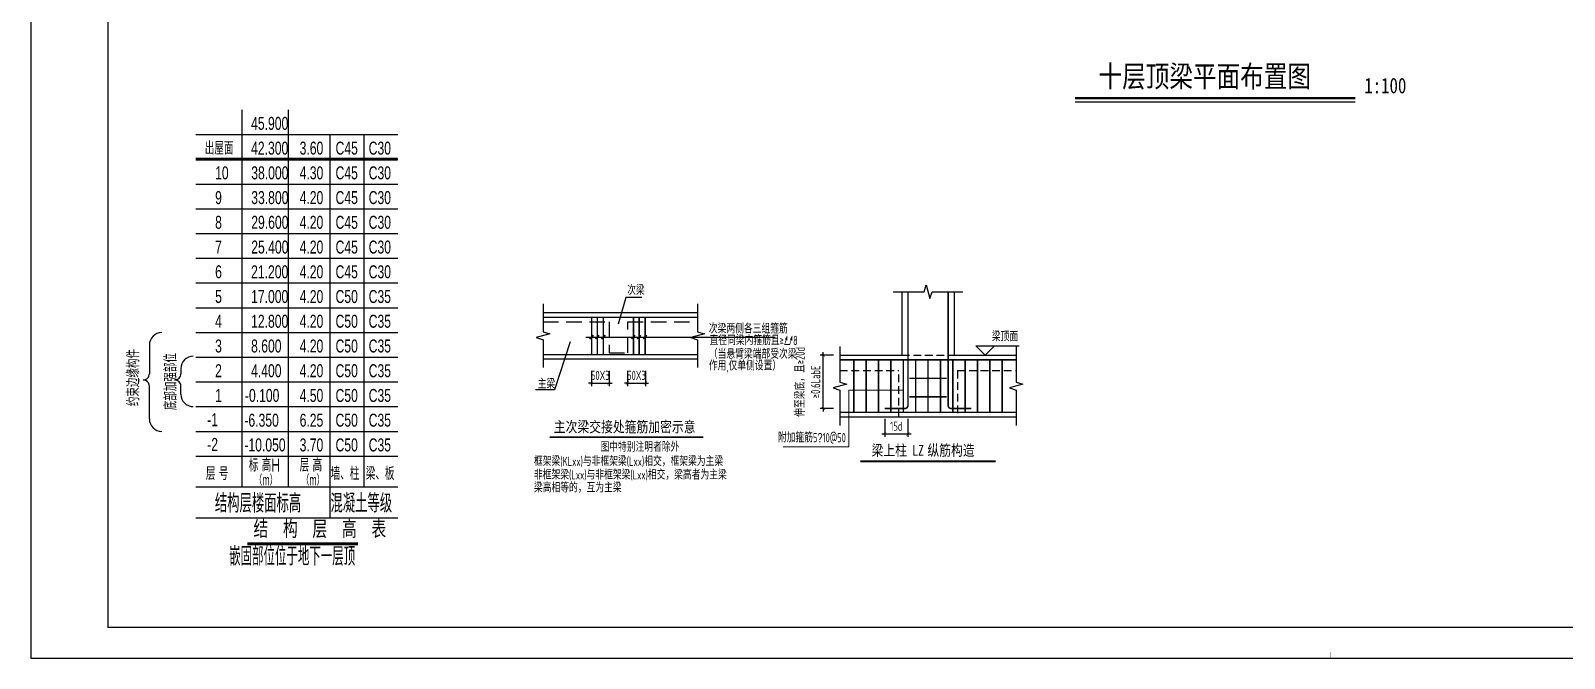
# Model space of a CAD drawing. Header units: millimetres. Extents: x -202076 to 1082610, y -439651 to 179350.
# Drawn here: x 332550 to 382153, y -351483 to -331181 of the extents above; entities that cross this region are included whole.
import ezdxf
from ezdxf.enums import TextEntityAlignment as Align

# ---------------------------------------------------------------- set-up
doc = ezdxf.new("R2010")
doc.units = ezdxf.units.MM
doc.header["$LTSCALE"] = 1000
doc.linetypes.add('DASH', pattern=[0.35, 0.25, -0.1])
doc.linetypes.add('DASHED', pattern=[0.75, 0.5, -0.25])
for name, color, linetype in [('$0$TK', 7, 'Continuous'), ('$0$墙柱说明', 7, 'Continuous'), ('A楼-层高表$0$PUB_DIM', 3, 'Continuous'), ('A楼-层高表$0$S-ANNO-DIMS', 3, 'Continuous'), ('A楼-层高表$0$S-ANNO-TABS', 4, 'Continuous'), ('A楼-层高表$0$TEXT', 7, 'Continuous'), ('A楼-层高表$0$WLL1', 4, 'Continuous'), ('COLU_DE_REIN', 1, 'Continuous'), ('DIM_SYMB', 3, 'Continuous'), ('REIN', 1, 'Continuous'), ('S-BEAM', 4, 'Continuous'), ('THIN', 7, 'Continuous'), ('墙柱说明', 7, 'Continuous'), ('结-细线符号', 3, 'Continuous'), ('结-详图-尺寸', 3, 'Continuous'), ('结-详图-编号', 90, 'Continuous'), ('结-详图-轮廓', 40, 'Continuous'), ('结-详图-钢筋', 1, 'Continuous')]:
    doc.layers.add(name, color=color, linetype=linetype)
doc.layers.add('DIM', color=3, linetype='Continuous', lineweight=0)
doc.styles.add('$0$-宋体', font='', dxfattribs={"width": 0.8})
doc.styles.add('-宋体', font='simhei.ttf', dxfattribs={"width": 0.8})
doc.styles.add('A楼-层高表$0$H', font='ros.shx', dxfattribs={"width": 0.7, "bigfont": 'jd.shx'})
doc.styles.add('A楼-层高表$0$华文细黑', font='STXIHEI.TTF', dxfattribs={"height": 500})
doc.styles.add('A楼-层高表$0$样式_1', font='ros.shx', dxfattribs={"width": 0.7, "bigfont": 'jd.shx'})
doc.styles.add('TSSD_Dimension', font='tssdeng.shx', dxfattribs={"width": 0.7, "bigfont": 'hztxt.shx'})
doc.styles.add('TSSD_Label', font='tssdeng.shx', dxfattribs={"width": 0.7, "bigfont": 'Hztxt.shx'})
doc.styles.get('$0$-宋体').set_extended_font_data('SimSun')
doc.dimstyles.new('TSSD_25_100', dxfattribs={"dimtxt": 350, "dimasz": 100, "dimexe": 100, "dimexo": 250, "dimgap": 100, "dimtad": 1, "dimdec": 0, "dimlfac": 0.25, "dimzin": 0, "dimdsep": 46, "dimtxsty": 'TSSD_Dimension', "dimblk": 'ARCHTICK', "dimblk1": 'ARCHTICK', "dimblk2": 'ARCHTICK', "dimcen": 0, "dimdle": 100, "dimclrt": 7, "dimadec": 0, "dimazin": 0, "dimtfac": 1, "dimtdec": 0, "dimtix": 1, "dimtmove": 2, "dimatfit": 3, "dimfxl": 1, "dimtolj": 1, "dimtzin": 0, "dimarcsym": 0})

# ---------------------------------------------------------------- blocks, each defined once
blk = doc.blocks.new('A楼-层高表')
at = {"layer": 'A楼-层高表$0$PUB_DIM', "const_width": 100}
blk.add_lwpolyline([(-1791, 0), (1791, 0)], dxfattribs=at)
at = {"layer": 'A楼-层高表$0$S-ANNO-DIMS'}
for p, q in [((-4954, 6434), (-4954, 5505)), ((-3938, 5668), (-3938, 5503)), ((-4954, 4041), (-4954, 5103)), ((-3938, 4842), (-3938, 5102))]:
    blk.add_line(p, q, dxfattribs=at)
for centre, radius, start, end in [((-4554, 6434), 400, 90, 180), ((-3538, 5668), 400, 90, 180), ((-5154, 5504), 200, 270, 0.206), ((-4138, 5503), 200, 270, 0.206), ((-5154, 5104), 200, 359.794, 90), ((-4138, 5103), 200, 359.794, 90), ((-3538, 4842), 400, 180, 270), ((-4554, 4041), 400, 180, 270)]:
    blk.add_arc(centre, radius, start, end, dxfattribs=at)
at = {"layer": 'A楼-层高表$0$S-ANNO-TABS'}
for p, q in [((-1961, 14041), (-1961, 1841)), ((-461, 14041), (-461, 1841)), ((-3457, 13241), (3078, 13241)), ((878, 13241), (878, 841)), ((1978, 13241), (1978, 1841)), ((-3457, 12441), (3078, 12441)), ((-3457, 11641), (878, 11641)), ((-3457, 11641), (3078, 11641)), ((-3457, 10841), (878, 10841)), ((-3457, 10841), (3078, 10841)), ((-3457, 10041), (878, 10041)), ((-3457, 10041), (3078, 10041)), ((-3457, 9241), (878, 9241)), ((-3457, 9241), (3078, 9241)), ((-3457, 8441), (3078, 8441)), ((-3457, 7641), (3078, 7641)), ((-3457, 6841), (3078, 6841)), ((-3457, 6041), (3078, 6041)), ((-3457, 5241), (3078, 5241)), ((-3457, 4441), (3078, 4441)), ((-3457, 3641), (3078, 3641)), ((-3457, 2841), (3078, 2841)), ((-3457, 1841), (3078, 1841)), ((-3457, 841), (3078, 841))]:
    blk.add_line(p, q, dxfattribs=at)
at = {"layer": 'A楼-层高表$0$TEXT', "style": 'A楼-层高表$0$H', "width": 0.7}
for s, p in [('45.900', (-1665, 13392)), ('出屋面', (-3163, 12592)), ('42.300', (-1665, 12592)), ('3.60', (-95, 12592)), ('C45', (1066, 12592)), ('C30', (2138, 12592)), ('10', (-2829, 11792)), ('38.000', (-1660, 11792)), ('4.30', (-95, 11792)), ('C45', (1066, 11792)), ('C30', (2138, 11792)), ('9', (-2829, 10992)), ('33.800', (-1660, 10992)), ('4.20', (-95, 10992)), ('C45', (1066, 10992)), ('C30', (2138, 10992)), ('8', (-2829, 10192)), ('29.600', (-1660, 10192)), ('4.20', (-95, 10192)), ('C45', (1066, 10192)), ('C30', (2138, 10192)), ('7', (-2829, 9392)), ('25.400', (-1660, 9392)), ('4.20', (-95, 9392)), ('C45', (1066, 9392)), ('C30', (2138, 9392)), ('6', (-2829, 8592)), ('21.200', (-1665, 8592)), ('4.20', (-95, 8592)), ('C45', (1066, 8592)), ('C30', (2138, 8592)), ('5', (-2829, 7792)), ('17.000', (-1665, 7792)), ('4.20', (-95, 7792)), ('4', (-2829, 6992)), ('12.800', (-1665, 6992)), ('4.20', (-95, 6992)), ('3', (-2829, 6192)), ('8.600', (-1665, 6192)), ('4.20', (-95, 6192)), ('2', (-2829, 5392)), ('4.400', (-1665, 5392)), ('4.20', (-95, 5392)), ('1', (-2829, 4592)), ('-0.100', (-1865, 4592)), ('4.50', (-95, 4592)), ('-1', (-3084, 3808)), ('-6.350', (-1883, 3792)), ('6.25', (-95, 3792)), ('-2', (-3084, 3008)), ('-10.050', (-1883, 2992)), ('3.70', (-95, 2992)), ('层 号', (-3128, 2067)), ('标 高H', (-1741, 2338)), ('层 高', (-95, 2338)), ('墙、柱', (908, 2067)), ('梁、板', (2046, 2067))]:
    blk.add_text(s, height=420, dxfattribs=at).set_placement(p)
at = {"layer": 'A楼-层高表$0$TEXT', "color": 4, "style": 'A楼-层高表$0$H', "width": 0.7}
for s, p in [('C50', (1066, 7792)), ('C35', (2138, 7792)), ('C50', (1066, 6992)), ('C35', (2138, 6992)), ('C50', (1066, 6192)), ('C35', (2138, 6192)), ('C50', (1066, 5392)), ('C35', (2138, 5392)), ('C50', (1066, 4592)), ('C35', (2138, 4592)), ('C50', (1066, 3792)), ('C35', (2138, 3792)), ('C50', (1066, 2992)), ('C35', (2138, 2992))]:
    blk.add_text(s, height=420, dxfattribs=at).set_placement(p)
at = {"layer": 'A楼-层高表$0$WLL1', "style": 'A楼-层高表$0$样式_1', "width": 0.7}
for s, p in [('约束边缘构件', (-5277, 4455)), ('底部加强部位', (-4070, 4325))]:
    blk.add_text(s, height=400, rotation=90, dxfattribs=at).set_placement(p)
at = {"layer": 'A楼-层高表$0$WLL1', "color": 7}
for s, height, style, width, p in [('（m）', 350, 'A楼-层高表$0$样式_1', 0.6, (-1574, 1891)), ('（m）', 350, 'A楼-层高表$0$样式_1', 0.6, (-54, 1891)), ('结构层楼面标高', 600, 'A楼-层高表$0$样式_1', 0.7, (-2837, 1015)), ('混凝土等级', 600, 'A楼-层高表$0$样式_1', 0.7, (902, 1015)), ('结  构  层  高  表', 500, 'A楼-层高表$0$华文细黑', 0.7, (-1587, 244)), ('嵌固部位位于地下一层顶', 600, 'A楼-层高表$0$样式_1', 0.65, (-2375, -701))]:
    blk.add_text(s, height=height, dxfattribs=dict(at, style=style, width=width)).set_placement(p)
blk = doc.blocks.new('图框-A1')
for points, const_width in [([(0, 0), (841, 0), (841, 594), (0, 594)], 0.05), ([(766, 584), (25, 584), (25, 10), (766, 10)], 0.5)]:
    blk.add_lwpolyline(points, close=True, dxfattribs=dict(const_width=const_width))
at = {"const_width": 0.05}
blk.add_lwpolyline([(420.5, 0), (420.5, 2)], dxfattribs=at)
blk = doc.blocks.new('_ARCHTICK')
at = {"color": 0, "linetype": 'ByBlock', "const_width": 0.15}
blk.add_lwpolyline([(-0.5, -0.5), (0.5, 0.5)], dxfattribs=at)
blk = doc.blocks.new('*D3034')
at = {"layer": 'Defpoints', "color": 0, "transparency": 16777216}
for p in [(350690, -341937), (351255, -341937), (351255, -342582)]:
    blk.add_point(p, dxfattribs=at)
at = {"layer": 'DIM', "color": 0, "lineweight": -2, "transparency": 16777216}
for p, q in [((350690, -342187), (350690, -342682)), ((351255, -342187), (351255, -342682)), ((350690, -342582), (350590, -342582)), ((350690, -342582), (351255, -342582)), ((351255, -342582), (351355, -342582))]:
    blk.add_line(p, q, dxfattribs=at)
at = {"layer": 'DIM', "color": 0, "lineweight": -2, "transparency": 16777216, "xscale": 100, "yscale": 100, "zscale": 100}
blk.add_blockref('_ARCHTICK', (350690, -342582), dxfattribs=at)
at = {"layer": 'DIM', "color": 0, "lineweight": -2, "transparency": 16777216, "xscale": 100, "yscale": 100, "zscale": 100, "rotation": 180}
blk.add_blockref('_ARCHTICK', (351255, -342582), dxfattribs=at)
at = {"layer": 'DIM', "color": 7, "transparency": 16777216, "insert": (350972, -342332), "char_height": 300, "attachment_point": 5, "style": 'TSSD_Dimension'}
blk.add_mtext('\\A1;50X3', dxfattribs=at)
blk = doc.blocks.new('*D3035')
at = {"layer": 'Defpoints', "color": 0, "transparency": 16777216}
for p in [(351854, -341937), (352431, -341937), (352431, -342581)]:
    blk.add_point(p, dxfattribs=at)
at = {"layer": 'DIM', "color": 0, "lineweight": -2, "transparency": 16777216}
for p, q in [((351854, -342187), (351854, -342681)), ((352431, -342187), (352431, -342681)), ((351854, -342581), (351754, -342581)), ((351854, -342581), (352431, -342581)), ((352431, -342581), (352531, -342581))]:
    blk.add_line(p, q, dxfattribs=at)
at = {"layer": 'DIM', "color": 0, "lineweight": -2, "transparency": 16777216, "xscale": 100, "yscale": 100, "zscale": 100}
blk.add_blockref('_ARCHTICK', (351854, -342581), dxfattribs=at)
at = {"layer": 'DIM', "color": 0, "lineweight": -2, "transparency": 16777216, "xscale": 100, "yscale": 100, "zscale": 100, "rotation": 180}
blk.add_blockref('_ARCHTICK', (352431, -342581), dxfattribs=at)
at = {"layer": 'DIM', "color": 7, "transparency": 16777216, "insert": (352142, -342331), "char_height": 300, "attachment_point": 5, "style": 'TSSD_Dimension'}
blk.add_mtext('\\A1;50X3', dxfattribs=at)
blk = doc.blocks.new('*D3036')
at = {"layer": 'Defpoints', "color": 0, "transparency": 16777216}
for p in [(358187, -341678), (358762, -341678), (358762, -343404)]:
    blk.add_point(p, dxfattribs=at)
at = {"layer": 'DIM', "color": 0, "lineweight": -2, "transparency": 16777216}
for p, q in [((358512, -341678), (358087, -341678)), ((358187, -341678), (358187, -341578)), ((358187, -343404), (358187, -341678)), ((358512, -343404), (358087, -343404)), ((358187, -343404), (358187, -343504))]:
    blk.add_line(p, q, dxfattribs=at)
at = {"layer": 'DIM', "color": 0, "lineweight": -2, "transparency": 16777216, "xscale": 100, "yscale": 100, "zscale": 100}
for p, rotation in [((358187, -341678), 270), ((358187, -343404), 90)]:
    blk.add_blockref('_ARCHTICK', p, dxfattribs=dict(at, rotation=rotation))
at = {"layer": 'DIM', "color": 7, "transparency": 16777216, "insert": (357687, -342541), "char_height": 300, "attachment_point": 5, "rotation": 90, "style": 'TSSD_Dimension'}
blk.add_mtext('\\A1;伸至梁底，且≥20d\\P≥0.6LabE', dxfattribs=at)
blk = doc.blocks.new('*D3037')
at = {"layer": 'Defpoints', "color": 0, "transparency": 16777216}
for p in [(360174, -343492), (360924, -343489), (360924, -344224)]:
    blk.add_point(p, dxfattribs=at)
at = {"layer": 'DIM', "color": 0, "lineweight": -2, "transparency": 16777216}
for p, q in [((360174, -343742), (360174, -344324)), ((360924, -343739), (360924, -344324)), ((360074, -344224), (361024, -344224))]:
    blk.add_line(p, q, dxfattribs=at)
at = {"layer": 'DIM', "color": 0, "lineweight": -2, "transparency": 16777216, "xscale": 100, "yscale": 100, "zscale": 100, "rotation": 180}
blk.add_blockref('_ARCHTICK', (360174, -344224), dxfattribs=at)
at = {"layer": 'DIM', "color": 0, "lineweight": -2, "transparency": 16777216, "xscale": 100, "yscale": 100, "zscale": 100}
blk.add_blockref('_ARCHTICK', (360924, -344224), dxfattribs=at)
at = {"layer": 'DIM', "color": 7, "transparency": 16777216, "insert": (360549, -343974), "char_height": 300, "attachment_point": 5, "style": 'TSSD_Dimension'}
blk.add_mtext('\\A1;15d', dxfattribs=at)

msp = doc.modelspace()

# ---------------------------------------------------------------- linework, layer by layer
at = {"layer": '$0$墙柱说明', "ltscale": 1000}
msp.add_line((366331.8, -333481), (375390.8, -333481), dxfattribs=at)
at = {"layer": '$0$墙柱说明', "ltscale": 1000, "const_width": 75}
msp.add_lwpolyline([(366331.8, -333369), (375390.8, -333369)], dxfattribs=at)
for p, q in [((360723.6, -339623.7), (360723.6, -341677.5)), ((362423.6, -339623.7), (362423.6, -341677.5))]:
    msp.add_line(p, q)
at = {"linetype": 'DASHED', "ltscale": 0.5}
for p, q in [((360723.6, -341677.5), (362423.6, -341677.5)), ((358723.6, -342177.5), (360623.6, -342177.5)), ((360623.6, -343677.5), (360623.6, -342177.5)), ((362523.6, -342177.5), (364423.6, -342177.5)), ((362523.6, -342177.5), (362523.6, -343677.5))]:
    msp.add_line(p, q, dxfattribs=at)
msp.add_lwpolyline([(416652.8, -351481), (416652.8, -292081), (332552.8, -292081), (332552.8, -351481)], close=True)
at = {"layer": 'COLU_DE_REIN', "const_width": 100}
msp.add_lwpolyline([(337887.7, -335341.5), (344423.1, -335341.5)], dxfattribs=at)
at = {"layer": 'DIM'}
msp.add_lwpolyline([(360773.6, -342806.6), (359009.8, -342806.6), (359009.8, -344646.5), (356882.7, -344646.5)], dxfattribs=at)
at = {"layer": 'DIM_SYMB', "const_width": 70}
msp.add_lwpolyline([(359383.4, -345113.8), (363764.4, -345113.8)], dxfattribs=at)
at = {"layer": 'REIN', "const_width": 50}
for points in [[(360923.6, -339623.7), (360923.6, -343303.8, -0.4142136), (360823.6, -343403.8), (360173.6, -343403.8)], [(362223.6, -339623.7), (362223.6, -343303.8, 0.4142136), (362323.6, -343403.8), (362973.6, -343403.8)]]:
    msp.add_lwpolyline(points, format="xyb", dxfattribs=at)
for points in [[(364423.6, -341827.5), (358723.6, -341827.5)], [(359173.6, -341827.5), (359173.6, -343527.5)], [(359573.6, -341827.5), (359573.6, -343527.5)], [(359973.6, -341827.5), (359973.6, -343527.5)], [(360373.6, -341827.5), (360373.6, -343527.5)], [(360773.6, -341827.5), (360773.6, -343527.5)], [(361173.6, -341827.5), (361173.6, -343527.5)], [(361573.6, -341827.5), (361573.6, -343527.5)], [(361973.6, -341827.5), (361973.6, -343527.5)], [(362373.6, -341827.5), (362373.6, -343527.5)], [(362773.6, -341827.5), (362773.6, -343527.5)], [(363173.6, -341827.5), (363173.6, -343527.5)], [(363573.6, -341827.5), (363573.6, -343527.5)], [(363973.6, -341827.5), (363973.6, -343527.5)], [(362173.6, -342427.5), (360973.6, -342427.5)], [(362173.6, -343027.5), (360973.6, -343027.5)], [(364423.6, -343527.5), (358723.6, -343527.5)]]:
    msp.add_lwpolyline(points, dxfattribs=at)
at = {"layer": 'THIN'}
for p, q in [((358723.6, -341677.5), (360723.6, -341677.5)), ((362423.6, -341677.5), (364423.6, -341677.5)), ((363423.6, -341677.5), (363123.6, -341377.5)), ((363123.6, -341377.5), (363723.6, -341377.5)), ((363423.6, -341677.5), (363723.6, -341377.5)), ((363723.6, -341377.5), (364523.9, -341377.5)), ((358723.6, -343677.5), (364423.6, -343677.5))]:
    msp.add_line(p, q, dxfattribs=at)
for points in [[(360443.6, -339623.7), (361443.6, -339623.7), (361513.6, -339403.7), (361633.6, -339843.7), (361703.6, -339623.7), (362703.6, -339623.7)], [(358723.6, -341397.5), (358723.6, -342547.5), (358943.6, -342617.5), (358503.6, -342737.5), (358723.6, -342807.5), (358723.6, -343957.5)], [(364423.6, -341397.5), (364423.6, -342547.5), (364643.6, -342617.5), (364203.6, -342737.5), (364423.6, -342807.5), (364423.6, -343957.5)]]:
    msp.add_lwpolyline(points, dxfattribs=at)
at = {"layer": '结-细线符号'}
msp.add_line((350509.2, -341094.7), (356625.8, -341094.7), dxfattribs=at)
for points in [[(349121.5, -340017.4), (349121.5, -340917.4), (349341.5, -340987.4), (348901.5, -341107.4), (349121.5, -341177.4), (349121.5, -342077.4)], [(354121.5, -340017.4), (354121.5, -340917.4), (354341.5, -340987.4), (353901.5, -341107.4), (354121.5, -341177.4), (354121.5, -342077.4)], [(349998.5, -341249.9), (349493.7, -342800.2), (348874.7, -342800.2)]]:
    msp.add_lwpolyline(points, dxfattribs=at)
at = {"layer": '结-细线符号', "const_width": 50}
for points in [[(350629.6, -341154.7), (350749.6, -341034.7)], [(350814.2, -341154.7), (350934.2, -341034.7)], [(351007.2, -341154.7), (351127.2, -341034.7)], [(351020.2, -341154.7), (351140.2, -341034.7)], [(351982.5, -341154.7), (352102.5, -341034.7)], [(352165, -341154.7), (352285, -341034.7)], [(352358, -341154.7), (352478, -341034.7)]]:
    msp.add_lwpolyline(points, dxfattribs=at)
at = {"layer": '结-详图-尺寸'}
msp.add_lwpolyline([(352314.7, -339813.7), (351797.9, -339813.7), (351546.9, -340680)], dxfattribs=at)
at = {"layer": '结-详图-编号', "const_width": 50}
msp.add_lwpolyline([(349337, -344328.3), (354302.1, -344328.3)], dxfattribs=at)
at = {"layer": '结-详图-轮廓'}
for p, q in [((349121.5, -340297.4), (354121.5, -340297.4)), ((349121.5, -341797.4), (354121.5, -341797.4))]:
    msp.add_line(p, q, dxfattribs=at)
at = {"layer": '结-详图-轮廓', "linetype": 'DASHED'}
msp.add_lwpolyline([(349123.5, -340597.4), (351260.4, -340597.4), (351260.4, -341598.6), (351860.4, -341598.6), (351860.4, -340597.4), (354128.2, -340597.4)], dxfattribs=at)
at = {"layer": '结-详图-钢筋', "const_width": 50}
for points in [[(349123.5, -340452.1), (354128.2, -340452.1)], [(350693.8, -340452.1), (350693.8, -341660.3)], [(350878.3, -340452.1), (350878.3, -341660.3)], [(351071.3, -340452.1), (351071.3, -341660.3)], [(352044.6, -340452.1), (352044.6, -341660.3)], [(352229.1, -340452.1), (352229.1, -341660.3)], [(352422.1, -340452.1), (352422.1, -341660.3)], [(354128.2, -341660.3), (349123.5, -341660.3)]]:
    msp.add_lwpolyline(points, dxfattribs=at)

# ---------------------------------------------------------------- block references
at = {"xscale": 100, "yscale": 100, "zscale": 100}
msp.add_blockref('图框-A1', (332552.8, -351481), dxfattribs=at)
at = {"layer": 'S-BEAM', "linetype": 'DASH'}
msp.add_blockref('A楼-层高表', (341344.7, -347782.7), dxfattribs=at)

# ---------------------------------------------------------------- texts
at = {"layer": '$0$TK', "style": '$0$-宋体', "width": 0.8}
for s, height, p in [('十层顶梁平面布置图', 699.93, (367087.7, -333007.1)), ('1:100', 500, (375682.5, -333207.4))]:
    msp.add_text(s, height=height, dxfattribs=at).set_placement(p)
at = {"layer": 'THIN', "style": 'TSSD_Label', "width": 0.7}
for s, p in [('次梁', (351842.1, -339727.4)), ('次梁两侧各三组箍筋', (354485.3, -340972.1)), ('（当悬臂梁端部受次梁', (354485.3, -341792.9)), ('作用,仅单侧设置）', (354485.3, -342169.1)), ('主梁', (348948.3, -342758)), ('图中特别注明者除外', (350978.9, -344799.4)), ('框架梁(KLxx)与非框架梁(Lxx)相交，框架梁为主梁', (348828.8, -345262.8)), ('非框架梁(Lxx)与非框架梁(Lxx)相交，梁高者为主梁', (348828.8, -345698.9)), ('梁高相等的，互为主梁', (348828.8, -346115))]:
    msp.add_text(s, height=300, dxfattribs=at).set_placement(p)
msp.add_text('直径同梁内箍筋且≥⌰8', height=300, dxfattribs=at).set_placement((354506.8, -341441.4), align=Align.BOTTOM_LEFT)
for s, p in [('梁顶面', (364487.1, -341317.5)), ('附加箍筋5\ue53210@50', (358917.8, -344586.5))]:
    msp.add_text(s, height=300, dxfattribs=at).set_placement(p, align=Align.BOTTOM_RIGHT)
at = {"layer": '墙柱说明', "style": '-宋体', "width": 0.8}
for s, p in [('主次梁交接处箍筋加密示意', (349470.3, -344168.9)), ('梁上柱', (359747.9, -344929.1)), ('LZ', (361061.4, -344929.1)), ('纵筋构造', (361553.4, -344929.1))]:
    msp.add_text(s, height=350, dxfattribs=at).set_placement(p)

# ---------------------------------------------------------------- dimensions: what is measured, and where the dimension line sits
at = {"layer": 'DIM'}
dim = msp.add_linear_dim(base=(358186.6, -341677.5), p1=(358762.1, -343403.8), p2=(358762.1, -341677.5), angle=90, text='伸至梁底，且≥20d\\P≥0.6LabE', dimstyle='TSSD_25_100', override={"dimtxt": 300, "dimclrd": 0, "dimclre": 0, "dimclrt": 7}, dxfattribs=at)
dim.commit()
dim.dimension.update_dxf_attribs({"geometry": '*D3036', "text_midpoint": (357686.6, -342540.7)})
for base, p1, p2, text, override, picture, middle in [((351254.6, -342581.9), (350690.1, -341937.2), (351254.6, -341937.2), '50X3', {"dimtxt": 300}, '*D3034', (350972.3, -342331.9)), ((352430.6, -342581.3), (351854.2, -341937.2), (352430.6, -341937.2), '50X3', {"dimtxt": 300}, '*D3035', (352142.4, -342331.3)), ((360923.6, -344223.7), (360173.6, -343491.8), (360923.6, -343488.7), '15d', {"dimtxt": 300, "dimclrd": 0, "dimclre": 0, "dimclrt": 7}, '*D3037', (360548.6, -343973.7))]:
    dim = msp.add_linear_dim(base=base, p1=p1, p2=p2, text=text, dimstyle='TSSD_25_100', override=override, dxfattribs=at)
    dim.commit()
    dim.dimension.update_dxf_attribs({"geometry": picture, "text_midpoint": middle})

doc.saveas('drawing.dxf')
